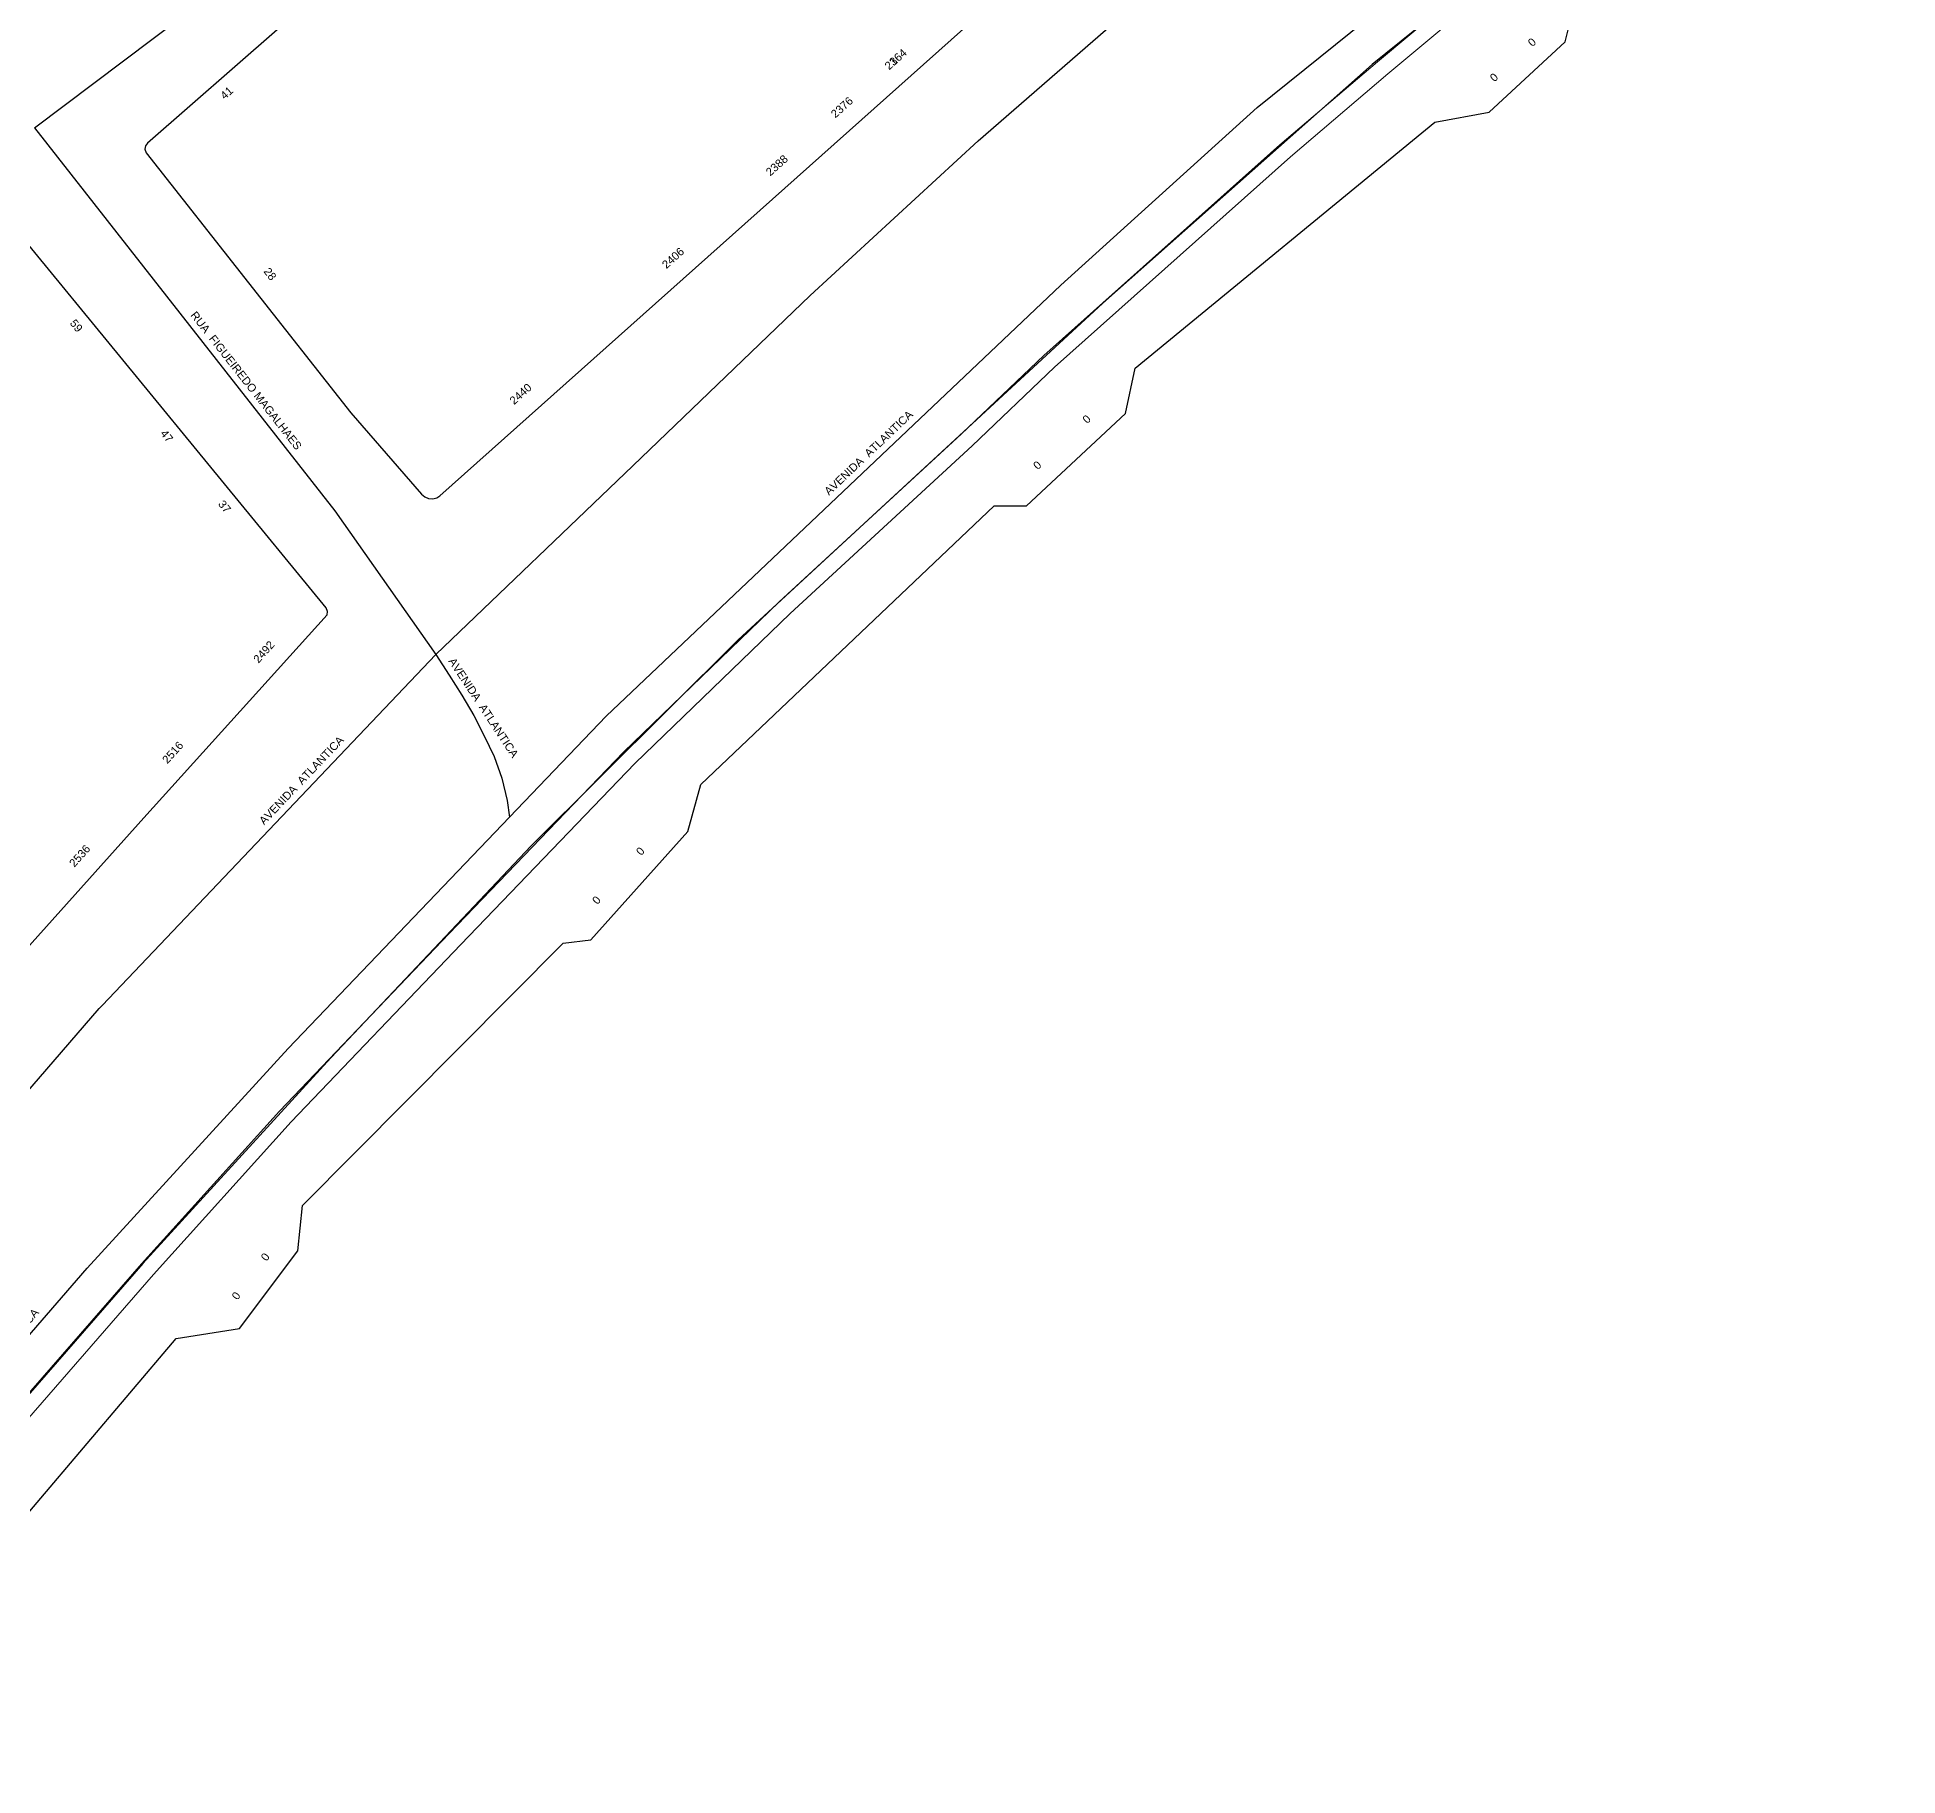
# Model space of a CAD drawing. Header units: millimetres. Extents: x 617751 to 636088, y 68402 to 77988.
# Drawn here: x 629652.3 to 629931.3, y 71104.4 to 71365.2 of the extents above; entities that cross this region are included whole.
import ezdxf

# ---------------------------------------------------------------- set-up
doc = ezdxf.new("R2010")
doc.units = ezdxf.units.MM
doc.header["$LTSCALE"] = 3
doc.header["$MEASUREMENT"] = 0
for name, color, linetype in [('ALINHAMENTO PREDIAL', 120, 'Continuous'), ('NOME LOGRADOURO', 252, 'Continuous'), ('NUMERAÇÃO', 7, 'Continuous'), ('OBRA DE ARTE', 190, 'Continuous')]:
    doc.layers.add(name, color=color, linetype=linetype)
doc.styles.get("Standard").update_dxf_attribs({"font": 'arial.ttf'})

msp = doc.modelspace()

# ---------------------------------------------------------------- linework, layer by layer
at = {"layer": 'ALINHAMENTO PREDIAL'}
for points in [[(629931.25, 71424.6), (629852.47, 71361.12), (629812.08, 71325.32), (629757.37, 71274.76), (629726.35, 71243.92), (629696.33, 71212.1), (629668.14, 71181.3), (629640.69, 71149.84)], [(629931.25, 71424.6), (629852.47, 71361.12), (629812.08, 71325.32), (629757.37, 71274.76), (629726.35, 71243.92), (629696.33, 71212.1), (629668.14, 71181.3), (629640.69, 71149.84)], [(629931.25, 71424.6), (629852.47, 71361.12), (629812.08, 71325.32), (629757.37, 71274.76), (629726.35, 71243.92), (629696.33, 71212.1), (629668.14, 71181.3), (629640.69, 71149.84)], [(629668.66, 71347.86), (629699.35, 71308.84), (629709.92, 71296.65), (629710.4, 71296.24), (629710.98, 71296.01), (629711.61, 71295.96), (629712.22, 71296.12), (629712.68, 71296.39), (629833.22, 71404)], [(629707.72, 71383.34), (629668.85, 71349.31), (629668.52, 71348.9), (629668.44, 71348.39), (629668.66, 71347.86)], [(629617.52, 71104.44), (629673.12, 71170.01), (629682.62, 71171.53), (629691.36, 71183.18), (629692.09, 71189.97), (629731.18, 71229.34), (629735.31, 71229.82), (629749.87, 71246.07), (629751.81, 71253.11), (629795.79, 71294.93), (629800.64, 71294.93), (629815.45, 71308.75), (629816.9, 71315.54), (629861.83, 71352.47), (629870, 71353.95), (629881.37, 71364.48), (629883.29, 71372.14)], [(629617.52, 71104.44), (629673.12, 71170.01), (629682.62, 71171.53), (629691.36, 71183.18), (629692.09, 71189.97), (629731.18, 71229.34), (629735.31, 71229.82), (629749.87, 71246.07), (629751.81, 71253.11), (629795.79, 71294.93), (629800.64, 71294.93), (629815.45, 71308.75), (629816.9, 71315.54), (629861.83, 71352.47), (629870, 71353.95), (629881.37, 71364.48), (629883.29, 71372.14)], [(629617.52, 71104.44), (629673.12, 71170.01), (629682.62, 71171.53), (629691.36, 71183.18), (629692.09, 71189.97), (629731.18, 71229.34), (629735.31, 71229.82), (629749.87, 71246.07), (629751.81, 71253.11), (629795.79, 71294.93), (629800.64, 71294.93), (629815.45, 71308.75), (629816.9, 71315.54), (629861.83, 71352.47), (629870, 71353.95), (629881.37, 71364.48), (629883.29, 71372.14)], [(629530.11, 71231.74), (629587.38, 71159.4), (629587.83, 71159.14), (629588.35, 71159.13), (629588.84, 71159.43), (629668.28, 71248.13), (629695.76, 71278.57), (629695.85, 71279.08), (629695.62, 71279.62), (629649.9, 71335.42), (629649.48, 71335.72), (629648.96, 71335.77), (629648.49, 71335.55), (629619.05, 71310.91), (629561.63, 71259.68), (629529.99, 71232.8), (629529.9, 71232.29), (629530.11, 71231.74)]]:
    msp.add_lwpolyline(points, dxfattribs=at)
at = {"layer": 'NOME LOGRADOURO'}
for points in [[(629651.92, 71351.58), (629723.04, 71405.27), (629760.86, 71436.07), (629798.9, 71467.75)], [(629712.05, 71272.61), (629741.59, 71300.93), (629768.21, 71326.47), (629793.39, 71349.63), (629827.74, 71379.58), (629847.78, 71395.85)], [(629723.13, 71248.21), (629737.62, 71263.37), (629805.77, 71328), (629835.19, 71354.65), (629861, 71375.45)], [(629651.92, 71351.58), (629696.93, 71294.16), (629712.05, 71272.61)], [(629592.85, 71139.82), (629619.18, 71170.39), (629661.61, 71219.52), (629662.04, 71219.99), (629712.05, 71272.61)], [(629712.05, 71272.61), (629714.07, 71269.54), (629715.95, 71266.54), (629717.77, 71263.47), (629719.34, 71260.42), (629720.82, 71257.3), (629721.97, 71254.05), (629722.77, 71250.7), (629723.13, 71248.21)], [(629614.72, 71128.16), (629624.12, 71139.39), (629659.79, 71180.57), (629689.95, 71213.5), (629723.13, 71248.21)]]:
    msp.add_lwpolyline(points, dxfattribs=at)
at = {"layer": 'OBRA DE ARTE', "lineweight": 20}
for points in [[(629878.11, 71382.29), (629853.24, 71361.52), (629838.63, 71349.05), (629803.21, 71317.45), (629790.82, 71305.64), (629763.53, 71280.51), (629740.21, 71257.96), (629714.07, 71230.76), (629688.63, 71204.14), (629667.95, 71181.22), (629639.48, 71148.56)], [(629879.62, 71380.43), (629854.79, 71359.69), (629840.2, 71347.25), (629804.84, 71315.69), (629792.46, 71303.89), (629765.18, 71278.76), (629741.9, 71256.27), (629715.8, 71229.1), (629690.38, 71202.51), (629669.75, 71179.63), (629641.31, 71147)]]:
    msp.add_lwpolyline(points, dxfattribs=at)

# ---------------------------------------------------------------- texts
at = {"layer": 'NOME LOGRADOURO'}
for s, rotation, p in [('RUA  FIGUEIREDO MAGALHAES', 308.0923, (629675.21, 71323.48)), ('AVENIDA  ATLANTICA', 43.4814, (629771.01, 71296.41)), ('AVENIDA  ATLANTICA', 303.3919, (629713.9, 71271.62)), ('AVENIDA  ATLANTICA', 46.4603, (629686.32, 71246.99)), ('AVENIDA  ATLANTICA', 49.101, (629641.2, 71160.63))]:
    msp.add_text(s, height=1.2, rotation=rotation, dxfattribs=at).set_placement(p)
at = {"layer": 'NUMERAÇÃO'}
for s, rotation, p in [('0', 42.8185, (629876.47, 71363.69)), ('2364', 41.7756, (629780.02, 71360.2)), ('21', 41.7756, (629780.02, 71360.2)), ('0', 42.8185, (629870.78, 71358.42)), ('41', 41.2181, (629680.4, 71355.77)), ('2376', 41.7756, (629771.96, 71353)), ('2388', 41.7756, (629762.2, 71344.29)), ('2406', 41.7756, (629746.64, 71330.4)), ('28', 308.1545, (629686.17, 71330.05)), ('59', 309.3039, (629657.12, 71322.27)), ('2440', 41.7756, (629723.79, 71310)), ('0', 43.0676, (629809.71, 71307.16)), ('47', 309.3039, (629670.68, 71305.72)), ('0', 43.0676, (629802.31, 71300.25)), ('37', 309.3039, (629679.35, 71295.14)), ('2492', 47.8822, (629685.48, 71271.23)), ('2516', 47.8822, (629671.82, 71256.14)), ('2536', 48.1767, (629657.88, 71240.63)), ('0', 48.1664, (629742.86, 71242.37)), ('0', 48.1664, (629736.29, 71235.03)), ('0', 53.1446, (629686.69, 71181.53)), ('0', 53.1446, (629682.32, 71175.71))]:
    msp.add_text(s, height=1.2, rotation=rotation, dxfattribs=at).set_placement(p)

doc.saveas('drawing.dxf')
